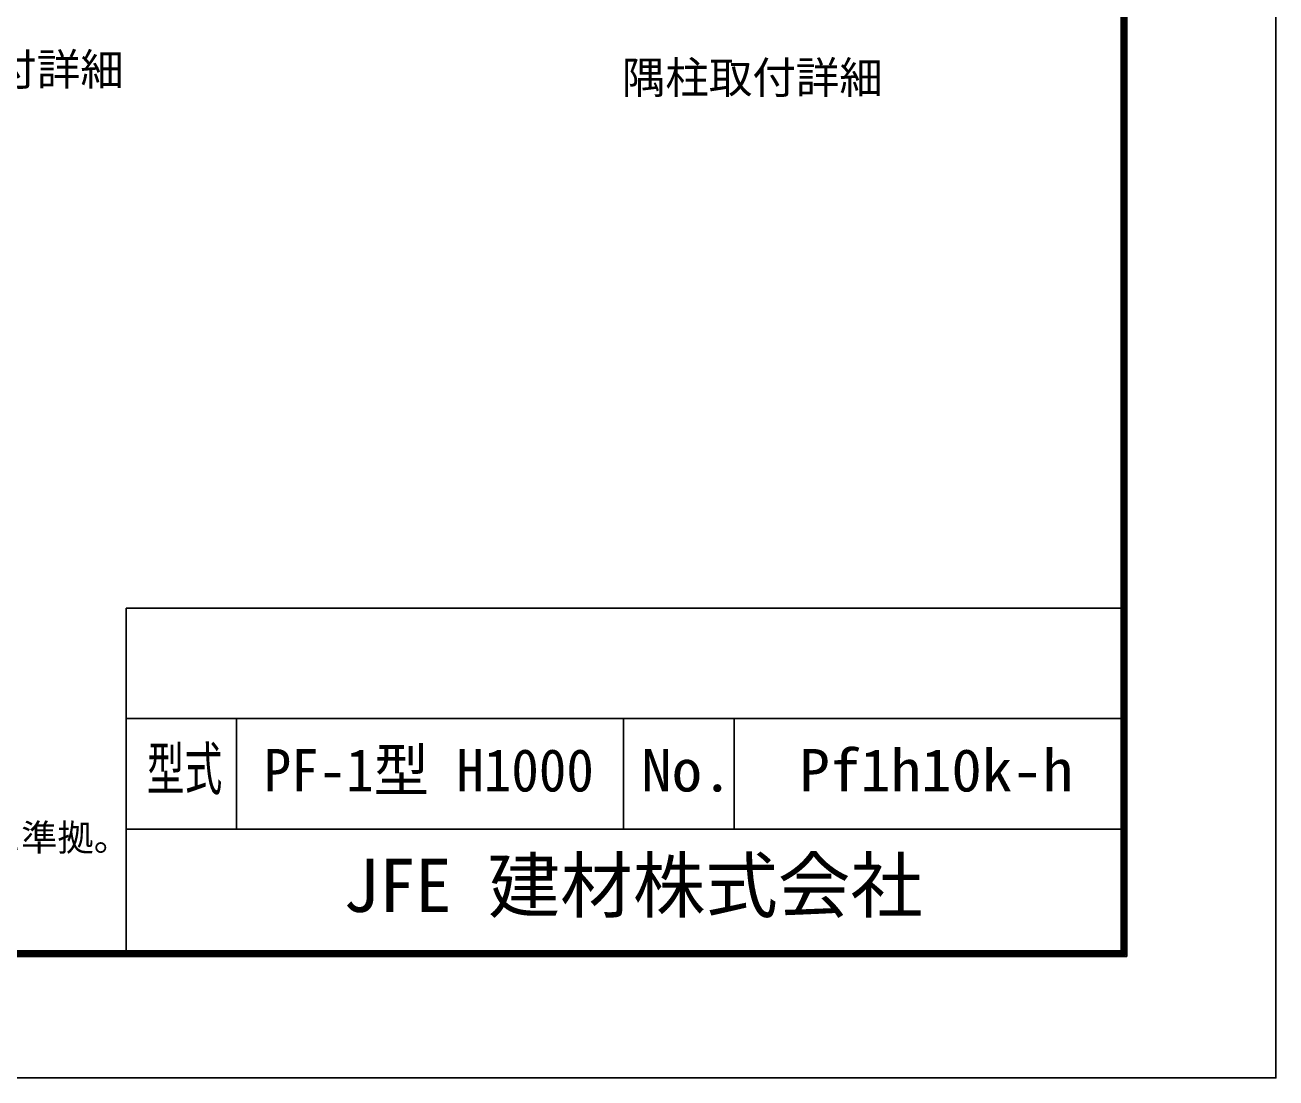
# Model space of a CAD drawing. Units: millimetres, scale not verified. Extents: x -4200 to 4200, y -2970 to 2970.
# Drawn here: x 1938 to 4200, y -2970 to -1065 of the extents above; entities that cross this region are included whole.
import ezdxf
from ezdxf.enums import TextEntityAlignment as Align

# ---------------------------------------------------------------- set-up
doc = ezdxf.new("R2010")
doc.units = ezdxf.units.MM
doc.header["$LTSCALE"] = 10
doc.layers.add('0-B_D-TTL-TXT', color=7, linetype='Continuous', lineweight=25)
doc.layers.add('0-C_D-TTL', color=7, linetype='Continuous', lineweight=25)
doc.styles.add('ＭＳ ゴシック', font='')
doc.styles.get('ＭＳ ゴシック').set_extended_font_data('MS Gothic')

msp = doc.modelspace()

# ---------------------------------------------------------------- linework, layer by layer
at = {"layer": '0-C_D-TTL'}
for p, q in [((2120.32, -2119.77), (2120.32, -2739.77)), ((2120.32, -2119.77), (3920.32, -2119.77)), ((2120.32, -2319.77), (3920.32, -2319.77)), ((2320.32, -2319.77), (2320.32, -2519.77)), ((3020.32, -2319.77), (3020.32, -2519.77)), ((3220.32, -2319.77), (3220.32, -2519.77)), ((2120.32, -2519.77), (3920.32, -2519.77))]:
    msp.add_line(p, q, dxfattribs=at)
at = {"layer": '0-C_D-TTL', "color": 2}
msp.add_lwpolyline([(-4199.68, 2970.23), (4200.32, 2970.23), (4200.32, -2969.77), (-4199.68, -2969.77)], close=True, dxfattribs=at)
at = {"layer": '0-C_D-TTL'}
for points in [[(-3929.68, 2750.23), (3930.32, 2750.23), (3930.32, -2749.77), (-3929.68, -2749.77)], [(-3927.18, 2747.73), (3927.82, 2747.73), (3927.82, -2747.27), (-3927.18, -2747.27)], [(-3924.68, 2745.23), (3925.32, 2745.23), (3925.32, -2744.77), (-3924.68, -2744.77)], [(-3922.18, 2742.73), (3922.82, 2742.73), (3922.82, -2742.27), (-3922.18, -2742.27)], [(-3919.68, 2740.23), (3920.32, 2740.23), (3920.32, -2739.77), (-3919.68, -2739.77)]]:
    msp.add_lwpolyline(points, close=True, dxfattribs=at)

# ---------------------------------------------------------------- texts
at = {"layer": '0-B_D-TTL-TXT', "style": 'ＭＳ ゴシック'}
for s, height, p in [('胴縁継手取付詳細', 57.7, (1486.71, -1191.42)), ('隅柱取付詳細', 57.7, (3017.03, -1206.16)), ('（設計条件）風荷重：昭和57年改正 建築基準法・同施行令に基づく風圧力に準拠。', 48.09, (-332.13, -2573.38)), ('JFE 建材株式会社', 96.19, (2512.7, -2698.28))]:
    msp.add_text(s, height=height, dxfattribs=at).set_placement(p, align=Align.BOTTOM_LEFT)
for s, width, p in [('型式', 0.65, (2157.79, -2471.91)), ('PF-1型 H1000', 0.95, (2369.25, -2474.58)), ('No.', 1.05, (3052.32, -2474.58)), ('Pf1h10k-h', 1.05, (3338.32, -2474.58))]:
    msp.add_text(s, height=76.98, dxfattribs=dict(at, width=width)).set_placement(p, align=Align.BOTTOM_LEFT)

doc.saveas('drawing.dxf')
